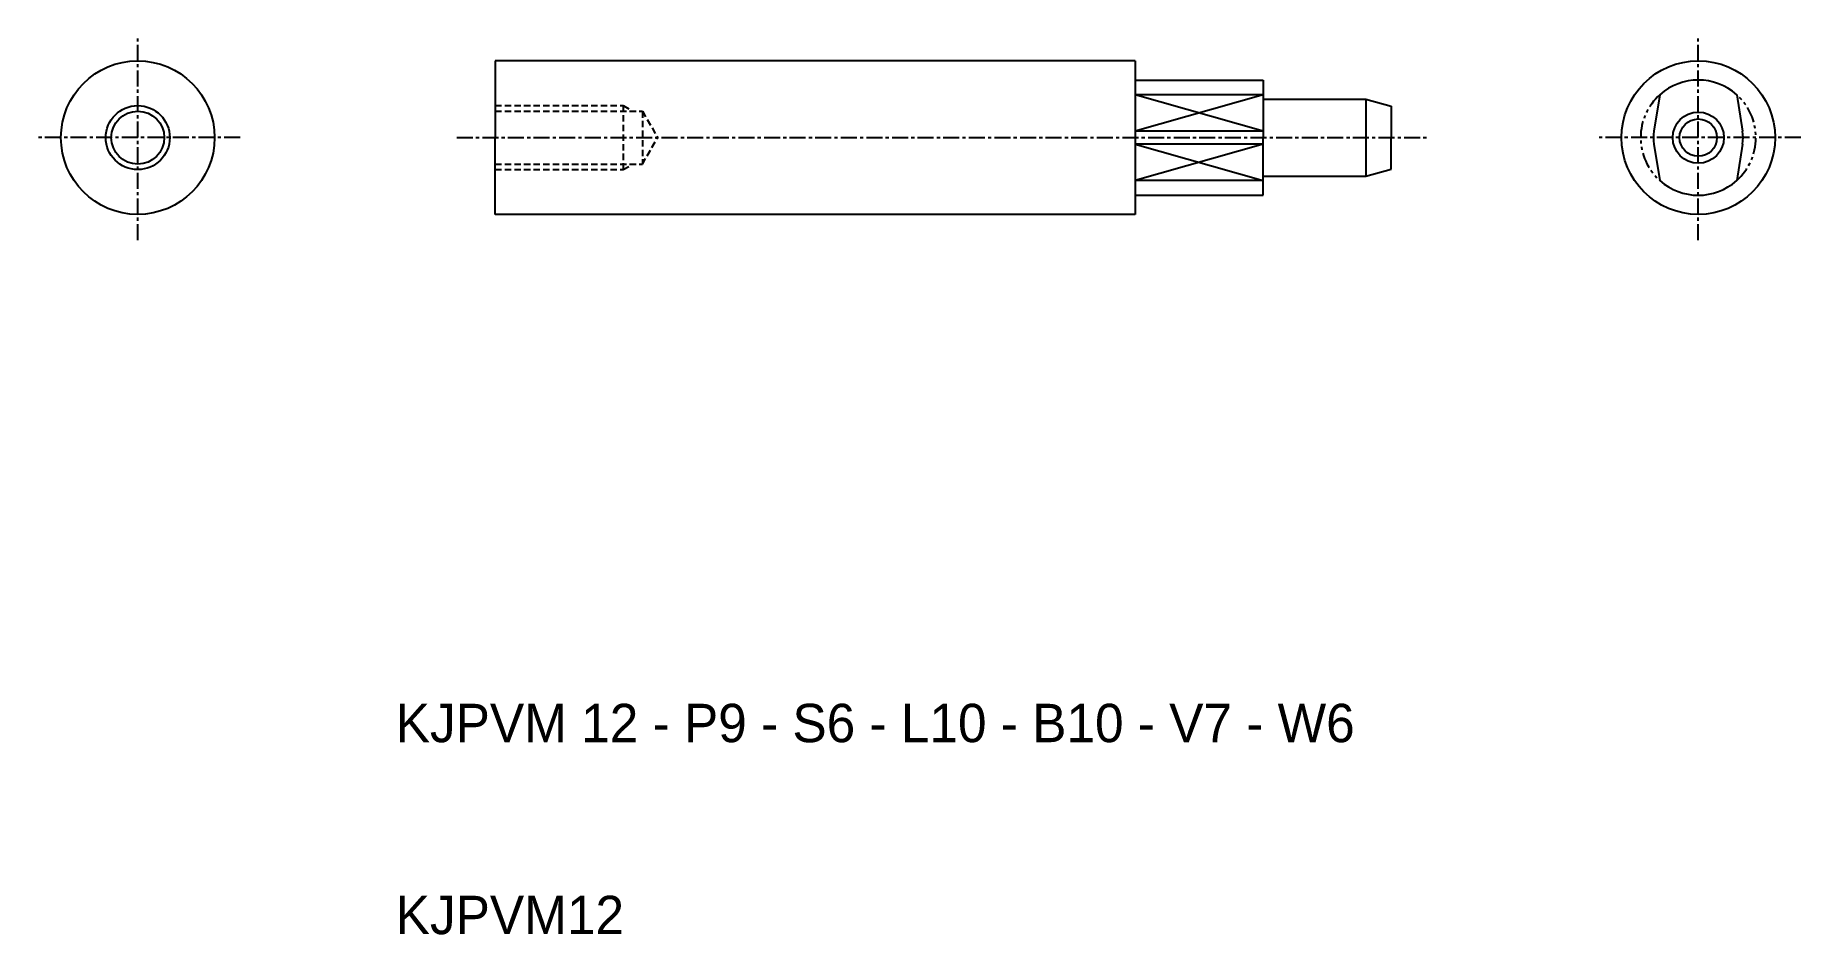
# Model space of a CAD drawing. Extents: x 104 to 242, y 10 to 80.
import ezdxf

# ---------------------------------------------------------------- set-up
doc = ezdxf.new("R2010")
doc.units = 0
for name, pattern in [('CENTER', [2, 1.25, -0.25, 0.25, -0.25]), ('DASHED', [0.75, 0.5, -0.25]), ('PHANTOM', [2.5, 1.25, -0.25, 0.25, -0.25, 0.25, -0.25])]:
    doc.linetypes.add(name, pattern=pattern)
doc.layers.get('0').update_dxf_attribs({"linetype": 'CONTINUOUS'})
doc.layers.add('CENTER', color=1, linetype='CENTER')

msp = doc.modelspace()

# ---------------------------------------------------------------- linework, layer by layer
at = {"color": 7, "linetype": 'CONTINUOUS'}
for p, q in [((140, 78.24), (140, 72.24)), ((190, 78.24), (140, 78.24)), ((190, 78.24), (190, 66.24)), ((190, 76.74), (200, 76.74)), ((200, 76.74), (200, 72.24)), ((200, 75.59), (190, 75.59)), ((200, 75.24), (200, 72.24)), ((200, 75.24), (208, 75.24)), ((208, 75.24), (208, 69.24)), ((208, 75.24), (210, 74.7)), ((210, 74.7), (210, 72.24)), ((230.98, 75.59), (230.52, 72.74)), ((236.98, 75.59), (237.44, 72.74)), ((140, 66.24), (140, 72.24)), ((200, 72.74), (190, 72.74)), ((200, 71.74), (190, 71.74)), ((200, 67.74), (200, 72.24)), ((200, 69.24), (200, 72.24)), ((210, 69.77), (210, 72.24)), ((230.52, 71.74), (230.98, 68.88)), ((237.44, 71.74), (236.98, 68.88)), ((200, 69.24), (208, 69.24)), ((208, 69.24), (210, 69.77)), ((200, 68.88), (190, 68.88)), ((190, 67.74), (200, 67.74)), ((190, 66.24), (140, 66.24))]:
    msp.add_line(p, q, dxfattribs=at)
at = {"color": 3, "linetype": 'DASHED'}
for p, q in [((140, 74.74), (150, 74.74)), ((150, 74.74), (150, 69.74)), ((150, 74.74), (150.66, 74.36)), ((140, 74.3), (151.5, 74.3)), ((151.5, 74.3), (152.69, 72.24)), ((151.5, 74.3), (151.5, 70.17)), ((151.5, 70.17), (152.69, 72.24)), ((140, 70.17), (151.5, 70.17)), ((140, 69.74), (150, 69.74)), ((150, 69.74), (150.66, 70.12))]:
    msp.add_line(p, q, dxfattribs=at)
at = {"color": 3, "linetype": 'CONTINUOUS'}
for p, q in [((200, 72.74), (190, 75.59)), ((200, 75.59), (190, 72.74)), ((190, 71.74), (200, 68.88)), ((200, 71.74), (190, 68.88))]:
    msp.add_line(p, q, dxfattribs=at)
at = {"color": 7, "linetype": 'CONTINUOUS'}
for centre, radius in [((112.08, 72.24), 6), ((233.98, 72.24), 6), ((112.08, 72.24), 2.07), ((233.98, 72.24), 2), ((233.98, 72.24), 1.46)]:
    msp.add_circle(centre, radius, dxfattribs=at)
at = {"color": 3, "linetype": 'CONTINUOUS'}
msp.add_circle((112.08, 72.24), 2.5, dxfattribs=at)
at = {"color": 7, "linetype": 'CONTINUOUS'}
for radius, start, end in [(4.5, 48.1897, 131.8103), (3.5, 171.7868, 188.2132), (3.5, 351.7868, 8.2132), (4.5, 228.1897, 311.8103)]:
    msp.add_arc((233.98, 72.24), radius, start, end, dxfattribs=at)
at = {"color": 3, "linetype": 'PHANTOM'}
for start, end in [(131.8103, 228.1897), (311.8103, 48.1897)]:
    msp.add_arc((233.98, 72.24), 4.5, start, end, dxfattribs=at)
at = {"layer": 'CENTER', "color": 1, "linetype": 'CENTER'}
for p, q in [((112.08, 64.24), (112.08, 80.24)), ((233.98, 64.24), (233.98, 80.24)), ((120.08, 72.24), (104.08, 72.24)), ((137, 72.24), (213, 72.24)), ((241.98, 72.24), (225.98, 72.24))]:
    msp.add_line(p, q, dxfattribs=at)

# ---------------------------------------------------------------- texts
at = {"color": 7, "linetype": 'CONTINUOUS'}
for s, p in [('KJPVM 12 - P9 - S6 - L10 - B10 - V7 - W6', (132.23, 25)), ('KJPVM12', (132.23, 10))]:
    msp.add_text(s, height=3, dxfattribs=at).set_placement(p)

doc.saveas('drawing.dxf')
